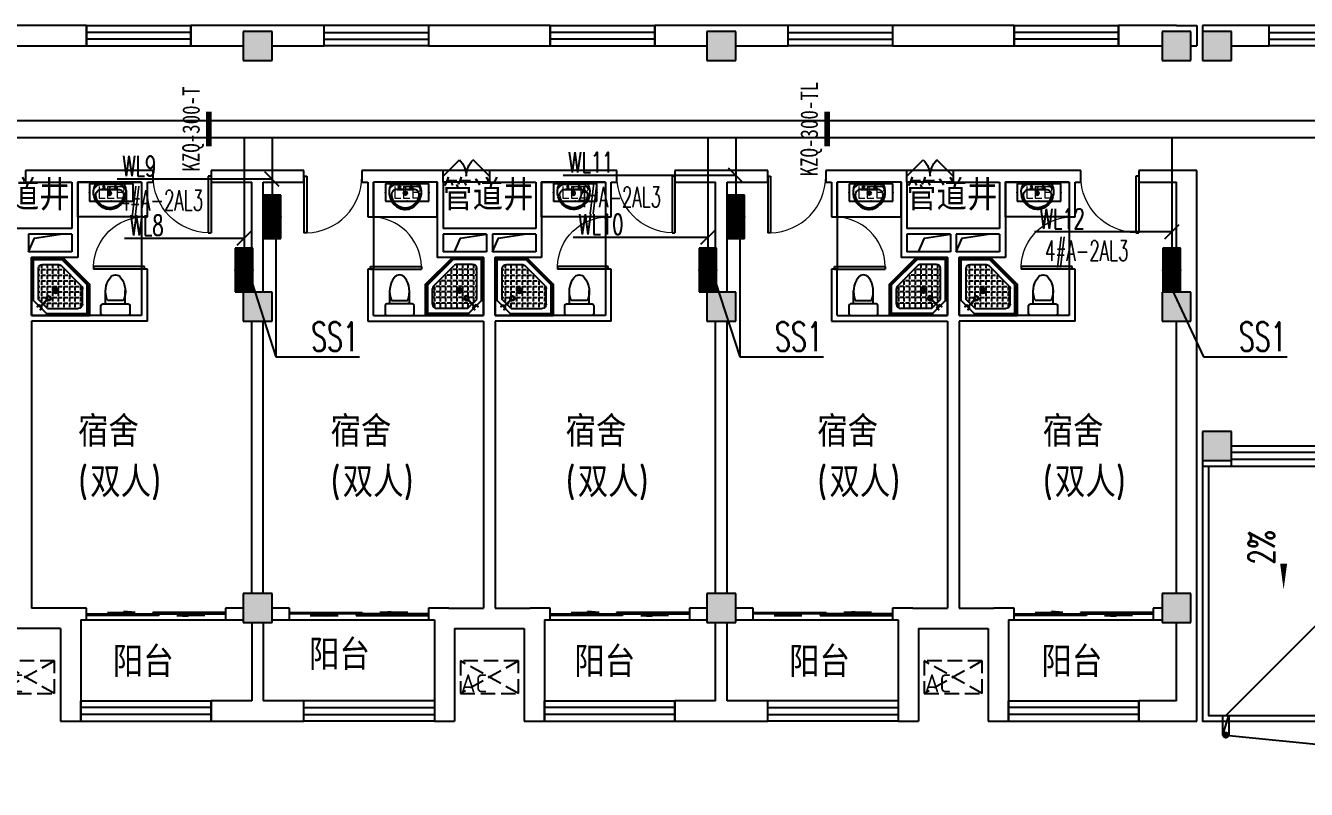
# Model space of a CAD drawing. Extents: x 1725663 to 4653551, y -550461 to 248782.
# Drawn here: x 2088550 to 2110640, y -248648 to -235471 of the extents above; entities that cross this region are included whole.
import ezdxf
from ezdxf.enums import TextEntityAlignment as Align

# ---------------------------------------------------------------- set-up
doc = ezdxf.new("R2010")
doc.units = 0
doc.header["$LTSCALE"] = 1000
doc.linetypes.add('DASH', pattern=[0.35, 0.25, -0.1])
for name, color, linetype in [('0-底图', 7, 'Continuous'), ('CABLETRAY', 4, 'Continuous'), ('CLAYER', 7, 'Continuous'), ('COLUMN', 255, 'Continuous'), ('DIM-照明', 3, 'Continuous'), ('DIM-箱柜', 7, 'Continuous'), ('DIM_SYMB', 3, 'Continuous'), ('DOOR_FIRE', 4, 'Continuous'), ('EQUIP-箱柜', 3, 'Continuous'), ('PUB_HATCH', 8, 'Continuous'), ('PUB_TEXT', 7, 'Continuous'), ('TEL_TEXT', 7, 'Continuous'), ('WALL', 2, 'Continuous'), ('WINDOW', 4, 'Continuous'), ('WIRE-照明', 6, 'Continuous'), ('抗震支吊架', 2, 'Continuous'), ('水', 5, 'Continuous'), ('洁具', 213, 'Continuous'), ('看线', 30, 'Continuous'), ('空调外机', 211, 'Continuous')]:
    doc.layers.add(name, color=color, linetype=linetype)
doc.styles.add('_TCH_DIM', font='SIMPLEX', dxfattribs={"width": 0.8, "height": 5, "bigfont": 'HZTXT'})
doc.styles.add('_TEL_DIM', font='SIMPLEX', dxfattribs={"width": 0.8, "height": 3.5, "bigfont": 'HZTXT'})
doc.styles.add('kzcad', font='', dxfattribs={"width": 0.8})
doc.styles.get("Standard").update_dxf_attribs({"font": 'geniso.shx', "bigfont": 'hztxt.shx'})
doc.styles.get('kzcad').set_extended_font_data('SimSun')

# ---------------------------------------------------------------- blocks, each defined once
blk = doc.blocks.new('*X490')
at = {"color": 0}
for p, q in [((-250, 33), (-83, 200)), ((-250, 68), (-118, 200)), ((-250, 104), (-154, 200)), ((-250, 139), (-189, 200)), ((-250, 174), (-224, 200)), ((-247, 0), (-47, 200)), ((-212, 0), (-12, 200)), ((-177, 0), (23, 200)), ((-141, 0), (59, 200)), ((-106, 0), (94, 200)), ((-71, 0), (129, 200)), ((-35, 0), (165, 200)), ((0, 0), (200, 200)), ((35, 0), (235, 200)), ((71, 0), (250, 179)), ((106, 0), (250, 144)), ((141, 0), (250, 109)), ((177, 0), (250, 73)), ((212, 0), (250, 38)), ((247, 0), (250, 3))]:
    blk.add_line(p, q, dxfattribs=at)
blk = doc.blocks.new('$equip$00002943')
for p, q in [((-0.75, 0.6), (-0.75, 0)), ((0.75, 0.6), (-0.75, 0.6)), ((0.75, 0), (0.75, 0.6)), ((-0.75, 0), (0.75, 0))]:
    blk.add_line(p, q)
for points, const_width in [([(-0.75, 0.3), (0.75, 0.3)], 0.6), ([(-0.75, 0.6), (-0.75, 0), (0.75, 0), (0.75, 0.6), (-0.75, 0.6), (-0.75, 0)], 0.02)]:
    blk.add_lwpolyline(points, dxfattribs=dict(const_width=const_width))
for p in [(0, 0.6), (-0.75, 0.3), (0, 0), (0.75, 0.3)]:
    blk.add_point(p)
at = {"xscale": 0.00300000000061118, "yscale": 0.00300000000061118, "zscale": 0.00300000000061118}
blk.add_blockref('*X490', (0, 0), dxfattribs=at)
at = {"color": 7, "style": '_TEL_DIM', "flags": 1}
for tag in ['A', 'REMARK']:
    blk.add_attdef(tag, text='', height=0.00002, dxfattribs=at).set_placement((0, 0), align=Align.MIDDLE_CENTER)
blk = doc.blocks.new('$equip$00002908')
for p, q in [((0.75, 0.6), (-0.75, 0.6)), ((-0.75, 0.6), (-0.75, 0)), ((0.75, 0), (0.75, 0.6)), ((-0.75, 0), (0.75, 0))]:
    blk.add_line(p, q)
at = {"const_width": 0.04}
blk.add_lwpolyline([(-0.75, 0.6), (-0.75, 0), (0.75, 0), (0.75, 0.6), (-0.75, 0.6), (-0.75, 0)], dxfattribs=at)
for p in [(0, 0.6), (-0.75, 0.3), (0, 0), (0.75, 0.3)]:
    blk.add_point(p)
at = {"color": 7, "style": '_TEL_DIM'}
blk.add_attdef('$TEXT$', text='', height=0.4, dxfattribs=at).set_placement((0, 0.3), align=Align.MIDDLE_CENTER)
at = {"color": 7, "style": '_TEL_DIM', "flags": 1}
for tag in ['A', 'REMARK']:
    blk.add_attdef(tag, text='', height=0.00002, dxfattribs=at).set_placement((0, 0), align=Align.MIDDLE_CENTER)
blk = doc.blocks.new('1F平面-CAD导入_dwg_Drawing4_t3_dwg_$plan$00001613-474159-1F-927810-1F')
at = {"layer": '洁具'}
for p, q in [((-30, 250), (-170, 250)), ((-200, 170), (-430, 170)), ((-260, -140), (-260, 140)), ((-200, -170), (-200, -220)), ((-170, -250), (-30, -250))]:
    blk.add_line(p, q, dxfattribs=at)
for points in [[(-200, 220), (-200, 170), (-200, -170), (-430, -170)], [(0, -220), (0, 220)]]:
    blk.add_lwpolyline(points, dxfattribs=at)
for centre, radius, start, end in [((-170, 220), 30, 90, 180), ((-30, 220), 30, 0, 90), ((-590, 0), 110, 123.4509, 236.5491), ((-413, -227), 398, 67.4505, 126.6381), ((-413, 227), 398, 233.3619, 292.5495), ((-170, -220), 30, 180, 270), ((-30, -220), 30, 270, 0)]:
    blk.add_arc(centre, radius, start, end, dxfattribs=at)
blk = doc.blocks.new('$lvtry$00000169')
at = {"color": 0}
for p, q in [((259, -36), (259, 0)), ((259, -36), (36, -259)), ((276, -120), (120, -276)), ((144, -151), (291, -298)), ((151, -144), (298, -291)), ((183, -213), (205, -213)), ((220, -213), (243, -213)), ((259, -24), (976, -24)), ((259, -36), (964, -36)), ((270, -213), (270, -143)), ((270, -213), (340, -213)), ((276, -120), (808, -120)), ((366, -213), (366, -143)), ((366, -213), (436, -213)), ((462, -213), (462, -143)), ((462, -213), (532, -213)), ((558, -213), (558, -143)), ((558, -213), (628, -213)), ((655, -213), (655, -143)), ((655, -213), (725, -213)), ((751, -213), (751, -143)), ((751, -213), (821, -213)), ((847, -213), (847, -143)), ((847, -213), (880, -213)), ((880, -192), (880, -460)), ((964, -36), (976, -24)), ((964, -36), (964, -525)), ((976, -24), (976, -530)), ((36, -259), (0, -259)), ((24, -259), (24, -976)), ((36, -259), (36, -964)), ((120, -276), (120, -808)), ((120, -309), (147, -309)), ((120, -405), (147, -405)), ((173, -309), (173, -239)), ((173, -309), (243, -309)), ((173, -405), (173, -335)), ((173, -405), (243, -405)), ((173, -501), (173, -431)), ((270, -263), (270, -239)), ((270, -405), (270, -335)), ((270, -405), (340, -405)), ((270, -501), (270, -431)), ((334, -309), (340, -309)), ((366, -309), (366, -239)), ((366, -309), (436, -309)), ((366, -405), (366, -335)), ((366, -405), (379, -405)), ((366, -501), (366, -431)), ((462, -309), (462, -239)), ((462, -309), (532, -309)), ((462, -405), (462, -335)), ((462, -405), (532, -405)), ((462, -501), (462, -431)), ((558, -309), (558, -239)), ((558, -309), (628, -309)), ((558, -405), (558, -335)), ((558, -405), (628, -405)), ((558, -501), (558, -431)), ((655, -309), (655, -239)), ((655, -309), (725, -309)), ((655, -405), (655, -335)), ((655, -405), (725, -405)), ((655, -501), (655, -431)), ((751, -309), (751, -239)), ((751, -309), (821, -309)), ((751, -405), (751, -335)), ((751, -405), (821, -405)), ((751, -501), (751, -431)), ((847, -309), (847, -239)), ((847, -309), (880, -309)), ((847, -405), (847, -335)), ((847, -405), (880, -405)), ((847, -501), (847, -431)), ((120, -501), (147, -501)), ((120, -598), (147, -598)), ((173, -501), (243, -501)), ((173, -598), (173, -528)), ((173, -598), (243, -598)), ((173, -694), (173, -624)), ((270, -501), (340, -501)), ((270, -598), (270, -528)), ((270, -598), (340, -598)), ((270, -694), (270, -624)), ((366, -501), (436, -501)), ((366, -598), (366, -528)), ((366, -598), (436, -598)), ((366, -694), (366, -624)), ((462, -501), (532, -501)), ((462, -598), (462, -528)), ((462, -598), (532, -598)), ((462, -694), (462, -624)), ((859, -511), (511, -859)), ((964, -525), (525, -964)), ((976, -530), (530, -976)), ((558, -501), (628, -501)), ((558, -598), (558, -528)), ((558, -598), (628, -598)), ((558, -694), (558, -624)), ((655, -501), (725, -501)), ((655, -598), (655, -528)), ((655, -598), (725, -598)), ((655, -694), (655, -624)), ((751, -501), (821, -501)), ((751, -598), (751, -528)), ((751, -598), (773, -598)), ((847, -501), (867, -501)), ((964, -525), (976, -530)), ((120, -694), (147, -694)), ((120, -790), (147, -790)), ((173, -694), (243, -694)), ((173, -790), (173, -720)), ((173, -790), (243, -790)), ((173, -878), (173, -816)), ((192, -880), (460, -880)), ((270, -694), (340, -694)), ((270, -790), (270, -720)), ((270, -790), (340, -790)), ((270, -880), (270, -816)), ((366, -694), (436, -694)), ((366, -790), (366, -720)), ((366, -790), (436, -790)), ((366, -880), (366, -816)), ((462, -694), (532, -694)), ((462, -790), (462, -720)), ((462, -790), (532, -790)), ((462, -880), (462, -816)), ((558, -694), (628, -694)), ((558, -790), (558, -720)), ((558, -790), (580, -790)), ((655, -694), (676, -694)), ((36, -964), (24, -976)), ((24, -976), (530, -976)), ((36, -964), (525, -964)), ((525, -964), (530, -976))]:
    blk.add_line(p, q, dxfattribs=at)
blk.add_lwpolyline([(0, 0), (0, -1000), (540, -1000), (1000, -540), (1000, 0)], close=True)
for points in [[(0, 0), (0, -1000)], [(0, 0), (1000, 0)], [(1000, 0), (1000, -540)], [(136, -190), (148, -178), (132, -162), (121, -174)], [(190, -136), (178, -148), (162, -132), (174, -121)], [(1000, -540), (540, -1000)], [(0, -1000), (540, -1000)]]:
    blk.add_lwpolyline(points, close=True, dxfattribs=at)
for radius in [43.8, 31.1]:
    blk.add_circle((416, -428), radius, dxfattribs=at)
for centre, radius, start, end in [((808, -192), 72, 0, 90), ((296, -296), 40.6, 142.583, 128.4197), ((296, -296), 28.6, 145.828, 125.6599), ((808, -460), 72, 315, 0), ((192, -808), 72, 180, 270), ((460, -808), 72, 270, 315)]:
    blk.add_arc(centre, radius, start, end, dxfattribs=at)
for p in [(103, -156, 0), (156, -102, 0), (416, -428, 0)]:
    blk.add_point(p, dxfattribs=at)
blk = doc.blocks.new('$lvtry$00000178')
at = {"color": 0}
for p, q in [((-238, 0), (238, 0)), ((-214, -36), (-272, -91)), ((-180, -23), (180, -23)), ((-142, -105), (140, -105)), ((140, -105), (-142, -105)), ((216, -37), (268, -91))]:
    blk.add_line(p, q, dxfattribs=at)
blk.add_lwpolyline([(-104, -430, 0.224698), (110, -425, 0.348046), (269, -79), (239, 0), (-241, 0), (-271, -79, 0.356844)], format="xyb", close=True, dxfattribs=at)
for centre, radius in [((-100, -65), 16.3), ((1, -172), 31.6), ((100, -65), 16.3)]:
    blk.add_circle(centre, radius, dxfattribs=at)
at = {"color": 0, "lineweight": 13}
blk.add_circle((1, -172), 23, dxfattribs=at)
at = {"color": 0}
for centre, radius, start, end in [((-142, -205), 100, 90, 190.5602), ((-180, -73), 50, 90, 133.181), ((140, -205), 100, 349.4398, 90), ((180, -73), 50, 44.5607, 90), ((-1, -179), 243, 190.5602, 349.4398)]:
    blk.add_arc(centre, radius, start, end, dxfattribs=at)
for p in [(0, -65), (1, -172)]:
    blk.add_point(p, dxfattribs=at)
blk = doc.blocks.new('A$C70365C93')
at = {"layer": '洁具'}
blk.add_lwpolyline([(-1900, 2300), (-1900, 1700), (-800, 1700), (-800, 2300)], close=True, dxfattribs=at)
blk.add_blockref('$lvtry$00000178', (-1350, 2280), dxfattribs=at)
at = {"layer": '洁具', "rotation": 180}
blk.add_blockref('$lvtry$00000169', (0, 0), dxfattribs=at)
at = {"layer": '洁具', "extrusion": (0, 0, -1), "xscale": -1, "zscale": -1, "rotation": 90}
blk.add_blockref('1F平面-CAD导入_dwg_Drawing4_t3_dwg_$plan$00001613-474159-1F-927810-1F', (1450, 0), dxfattribs=at)
blk = doc.blocks.new('A$Cf5a72a1b')
at = {"layer": '空调外机', "linetype": 'DASH'}
for p, q in [((1000, 563), (0, 0)), ((1000, 0), (0, 563))]:
    blk.add_line(p, q, dxfattribs=at)
blk.add_lwpolyline([(1000, 563), (0, 563), (0, 0), (1000, 0)], close=True, dxfattribs=at)
at = {"layer": 'PUB_TEXT'}
blk.add_text('AC', height=315, dxfattribs=at).set_placement((5, 18))
blk = doc.blocks.new('$WINLIB2D$00000001')
at = {"color": 0}
for points in [[(-0.5, 0.5), (-0.5, -0.5)], [(-0.5, 0.5), (0.5, 0.5)], [(0.5, -0.5), (0.5, 0.5)], [(0.5, 0.1667), (-0.5, 0.1667)], [(0.5, -0.1667), (-0.5, -0.1667)], [(-0.5, -0.5), (0.5, -0.5)]]:
    blk.add_lwpolyline(points, dxfattribs=at)
blk = doc.blocks.new('$DorLib2D$00000131')
at = {"color": 0, "linetype": 'Continuous'}
for p, q in [((0.15, 0.125), (0.2319, 0.1973)), ((0.2319, 0.1973), (0.2319, 0.125)), ((-0.5, 0.125), (-0.5, 0)), ((0.0192, 0.125), (-0.5, 0.125)), ((0.0192, 0), (0.0192, 0.125)), ((0.35, 0.125), (0.15, 0.125)), ((-0.5, 0), (0.0192, 0)), ((-0.024, 0), (0.5, 0)), ((-0.024, -0.125), (-0.024, 0)), ((0.5, 0), (0.5, -0.125)), ((-0.35, -0.125), (-0.15, -0.125)), ((-0.2319, -0.1973), (-0.2319, -0.125)), ((-0.15, -0.125), (-0.2319, -0.1973)), ((0.5, -0.125), (-0.024, -0.125))]:
    blk.add_line(p, q, dxfattribs=at)
blk = doc.blocks.new('$DorLib2D$00000116')
at = {"color": 0}
for p, q in [((-0.5, 0), (-0.146, 0.354)), ((0.5, 0), (0.146, 0.354))]:
    blk.add_line(p, q, dxfattribs=at)
for centre, start, end in [((-0.5, 0), 0, 45), ((0.5, 0), 135, 180)]:
    blk.add_arc(centre, 0.5, start, end, dxfattribs=at)
blk = doc.blocks.new('$DorLib2D$00000001')
for p, q in [((0.45, 0.975), (0.5, 0.975)), ((0.45, 0), (0.45, 0.975)), ((0.5, 0), (0.5, 0.975)), ((0.5, 0), (0.45, 0))]:
    blk.add_line(p, q)
at = {"lineweight": 13}
blk.add_arc((0.475, 0), 0.975, 91.4693, 180, dxfattribs=at)
blk = doc.blocks.new('ghgd')
at = {"layer": 'PUB_HATCH'}
for points in [[(1529057, -154937.8), (1529557, -154937.8), (1529557, -154437.8), (1529057, -154437.8)], [(1537057, -154937.8), (1537557, -154937.8), (1537557, -154437.8), (1537057, -154437.8)], [(1544907, -154937.8), (1545407, -154937.8), (1545407, -154437.8), (1544907, -154437.8)], [(1545607, -154937.8), (1546107, -154937.8), (1546107, -154437.8), (1545607, -154437.8)], [(1529057, -159437.8), (1529557, -159437.8), (1529557, -158937.8), (1529057, -158937.8)], [(1537057, -159437.8), (1537557, -159437.8), (1537557, -158937.8), (1537057, -158937.8)], [(1544907, -159437.8), (1545407, -159437.8), (1545407, -158937.8), (1544907, -158937.8)], [(1545607, -161837.8), (1546107, -161837.8), (1546107, -161337.8), (1545607, -161337.8)], [(1529057, -164637.8), (1529557, -164637.8), (1529557, -164137.8), (1529057, -164137.8)], [(1537057, -164637.8), (1537557, -164637.8), (1537557, -164137.8), (1537057, -164137.8)], [(1544907, -164637.8), (1545407, -164637.8), (1545407, -164137.8), (1544907, -164137.8)]]:
    blk.add_hatch(color=256, dxfattribs=at).paths.add_polyline_path(points)
blk.add_line((1550307, -161937.8), (1546007, -166237.8))
for points in [[(1525357, -158237.8), (1525460.6, -158007.5), (1525907, -157937.8)], [(1532707, -158237.8), (1532810.6, -158007.5), (1533257, -157937.8)], [(1533357, -158237.8), (1533460.6, -158007.5), (1533907, -157937.8)], [(1540707, -158237.8), (1540810.6, -158007.5), (1541257, -157937.8)], [(1541357, -158237.8), (1541460.6, -158007.5), (1541907, -157937.8)]]:
    blk.add_lwpolyline(points)
at = {"layer": 'COLUMN'}
for p, q in [((1529557, -154437.8), (1529057, -154437.8)), ((1529057, -154437.8), (1529057, -154937.8)), ((1529557, -154937.8), (1529557, -154437.8)), ((1537557, -154437.8), (1537057, -154437.8)), ((1537057, -154437.8), (1537057, -154937.8)), ((1537557, -154937.8), (1537557, -154437.8)), ((1545407, -154437.8), (1544907, -154437.8)), ((1544907, -154437.8), (1544907, -154937.8)), ((1545407, -154937.8), (1545407, -154437.8)), ((1546107, -154437.8), (1545607, -154437.8)), ((1545607, -154437.8), (1545607, -154937.8)), ((1546107, -154937.8), (1546107, -154437.8)), ((1529057, -154937.8), (1529557, -154937.8)), ((1537057, -154937.8), (1537557, -154937.8)), ((1544907, -154937.8), (1545407, -154937.8)), ((1545607, -154937.8), (1546107, -154937.8)), ((1529557, -158937.8), (1529057, -158937.8)), ((1529057, -158937.8), (1529057, -159437.8)), ((1529557, -159437.8), (1529557, -158937.8)), ((1537557, -158937.8), (1537057, -158937.8)), ((1537057, -158937.8), (1537057, -159437.8)), ((1537557, -159437.8), (1537557, -158937.8)), ((1545407, -158937.8), (1544907, -158937.8)), ((1544907, -158937.8), (1544907, -159437.8)), ((1545407, -159437.8), (1545407, -158937.8)), ((1529057, -159437.8), (1529557, -159437.8)), ((1537057, -159437.8), (1537557, -159437.8)), ((1544907, -159437.8), (1545407, -159437.8)), ((1546107, -161337.8), (1545607, -161337.8)), ((1545607, -161337.8), (1545607, -161837.8)), ((1546107, -161837.8), (1546107, -161337.8)), ((1545607, -161837.8), (1546107, -161837.8)), ((1529557, -164137.8), (1529057, -164137.8)), ((1529057, -164137.8), (1529057, -164637.8)), ((1529557, -164637.8), (1529557, -164137.8)), ((1537557, -164137.8), (1537057, -164137.8)), ((1537057, -164137.8), (1537057, -164637.8)), ((1537557, -164637.8), (1537557, -164137.8)), ((1545407, -164137.8), (1544907, -164137.8)), ((1544907, -164137.8), (1544907, -164637.8)), ((1545407, -164637.8), (1545407, -164137.8)), ((1529057, -164637.8), (1529557, -164637.8)), ((1537057, -164637.8), (1537557, -164637.8)), ((1544907, -164637.8), (1545407, -164637.8))]:
    blk.add_line(p, q, dxfattribs=at)
at = {"layer": 'DIM_SYMB'}
blk.add_lwpolyline([(1547004.5, -162636.8, 0, 0, 0), (1547004.5, -164067.9, 0, 120, 0), (1547004.5, -163617.9, 0, 0, 0)], format="xyseb", dxfattribs=at)
at = {"layer": 'DOOR_FIRE'}
for p, q in [((1533307, -156837.8), (1532507, -156837.8)), ((1541307, -156837.8), (1540507, -156837.8)), ((1533307, -157037.8), (1532507, -157037.8)), ((1541307, -157037.8), (1540507, -157037.8))]:
    blk.add_line(p, q, dxfattribs=at)
at = {"layer": 'WALL'}
for p, q in [((1526357, -154337.8), (1524257, -154337.8)), ((1526357, -154687.8), (1526357, -154337.8)), ((1529307, -154337.8), (1528157, -154337.8)), ((1528157, -154337.8), (1528157, -154687.8)), ((1530457, -154337.8), (1529307, -154337.8)), ((1530457, -154687.8), (1530457, -154337.8)), ((1534357, -154337.8), (1532257, -154337.8)), ((1532257, -154337.8), (1532257, -154687.8)), ((1534357, -154687.8), (1534357, -154337.8)), ((1537307, -154337.8), (1536157, -154337.8)), ((1536157, -154337.8), (1536157, -154687.8)), ((1538457, -154337.8), (1537307, -154337.8)), ((1538457, -154687.8), (1538457, -154337.8)), ((1542357, -154337.8), (1540257, -154337.8)), ((1540257, -154337.8), (1540257, -154687.8)), ((1542357, -154687.8), (1542357, -154337.8)), ((1545157, -154337.8), (1544157, -154337.8)), ((1544157, -154337.8), (1544157, -154687.8)), ((1545157, -154337.8), (1545507, -154337.8)), ((1545507, -154337.8), (1545507, -154687.8)), ((1546757, -154337.8), (1545607, -154337.8)), ((1545607, -154337.8), (1545607, -154437.8)), ((1546757, -154687.8), (1546757, -154337.8)), ((1524257, -154687.8), (1526357, -154687.8)), ((1528157, -154687.8), (1529057, -154687.8)), ((1529557, -154687.8), (1530457, -154687.8)), ((1532257, -154687.8), (1534357, -154687.8)), ((1536157, -154687.8), (1537057, -154687.8)), ((1537557, -154687.8), (1538457, -154687.8)), ((1540257, -154687.8), (1542357, -154687.8)), ((1544157, -154687.8), (1544907, -154687.8)), ((1545407, -154687.8), (1545507, -154687.8)), ((1546107, -154687.8), (1546757, -154687.8)), ((1526207, -156837.8), (1525307, -156837.8)), ((1525307, -156837.8), (1525307, -157037.8)), ((1527407, -156837.8), (1526207, -156837.8)), ((1527507, -156837.8), (1527407, -156837.8)), ((1527507, -157037.8), (1527507, -156837.8)), ((1529307, -156837.8), (1528507, -156837.8)), ((1528507, -156837.8), (1528507, -157037.8)), ((1530107, -156837.8), (1529307, -156837.8)), ((1530107, -157037.8), (1530107, -156837.8)), ((1531207, -156837.8), (1531107, -156837.8)), ((1531107, -156837.8), (1531107, -157037.8)), ((1532407, -156837.8), (1531207, -156837.8)), ((1532507, -156837.8), (1532407, -156837.8)), ((1532507, -157037.8), (1532507, -156837.8)), ((1534207, -156837.8), (1533307, -156837.8)), ((1533307, -156837.8), (1533307, -157037.8)), ((1535407, -156837.8), (1534207, -156837.8)), ((1535507, -156837.8), (1535407, -156837.8)), ((1535507, -157037.8), (1535507, -156837.8)), ((1537307, -156837.8), (1536507, -156837.8)), ((1536507, -156837.8), (1536507, -157037.8)), ((1538107, -156837.8), (1537307, -156837.8)), ((1538107, -157037.8), (1538107, -156837.8)), ((1539207, -156837.8), (1539107, -156837.8)), ((1539107, -156837.8), (1539107, -157037.8)), ((1540407, -156837.8), (1539207, -156837.8)), ((1540507, -156837.8), (1540407, -156837.8)), ((1540507, -157037.8), (1540507, -156837.8)), ((1542207, -156837.8), (1541307, -156837.8)), ((1541307, -156837.8), (1541307, -157037.8)), ((1543407, -156837.8), (1542207, -156837.8)), ((1543507, -156837.8), (1543407, -156837.8)), ((1543507, -157037.8), (1543507, -156837.8)), ((1545507, -156837.8), (1544507, -156837.8)), ((1544507, -156837.8), (1544507, -157037.8)), ((1545507, -159187.8), (1545507, -156837.8)), ((1525307, -157037.8), (1526107, -157037.8)), ((1526107, -157037.8), (1526107, -157837.8)), ((1527307, -157037.8), (1526207, -157037.8)), ((1526207, -157037.8), (1526207, -157837.8)), ((1527307, -157037.8), (1527307, -157637.8)), ((1527407, -157637.8), (1527407, -157037.8)), ((1527407, -157037.8), (1527507, -157037.8)), ((1528507, -157037.8), (1529207, -157037.8)), ((1529207, -158937.8), (1529207, -157037.8)), ((1529407, -158937.8), (1529407, -157037.8)), ((1529407, -157037.8), (1530107, -157037.8)), ((1531107, -157037.8), (1531207, -157037.8)), ((1531207, -157037.8), (1531207, -157637.8)), ((1532407, -157037.8), (1531307, -157037.8)), ((1531307, -157637.8), (1531307, -157037.8)), ((1532407, -157037.8), (1532407, -157837.8)), ((1532507, -157037.8), (1532507, -157837.8)), ((1533307, -157037.8), (1534107, -157037.8)), ((1534107, -157037.8), (1534107, -157837.8)), ((1535307, -157037.8), (1534207, -157037.8)), ((1534207, -157037.8), (1534207, -157837.8)), ((1535307, -157037.8), (1535307, -157637.8)), ((1535407, -157637.8), (1535407, -157037.8)), ((1535407, -157037.8), (1535507, -157037.8)), ((1536507, -157037.8), (1537207, -157037.8)), ((1537207, -158937.8), (1537207, -157037.8)), ((1537407, -158937.8), (1537407, -157037.8)), ((1537407, -157037.8), (1538107, -157037.8)), ((1539107, -157037.8), (1539207, -157037.8)), ((1539207, -157037.8), (1539207, -157637.8)), ((1540407, -157037.8), (1539307, -157037.8)), ((1539307, -157637.8), (1539307, -157037.8)), ((1540407, -157037.8), (1540407, -157837.8)), ((1540507, -157037.8), (1540507, -157837.8)), ((1541307, -157037.8), (1542107, -157037.8)), ((1542107, -157037.8), (1542107, -157837.8)), ((1543307, -157037.8), (1542207, -157037.8)), ((1542207, -157037.8), (1542207, -157837.8)), ((1543307, -157037.8), (1543307, -157637.8)), ((1543407, -157637.8), (1543407, -157037.8)), ((1543407, -157037.8), (1543507, -157037.8)), ((1544507, -157037.8), (1545157, -157037.8)), ((1545157, -158937.8), (1545157, -157037.8)), ((1527307, -157637.8), (1527407, -157637.8)), ((1531207, -157637.8), (1531307, -157637.8)), ((1535307, -157637.8), (1535407, -157637.8)), ((1539207, -157637.8), (1539307, -157637.8)), ((1543307, -157637.8), (1543407, -157637.8)), ((1525307, -157837.8), (1524507, -157837.8)), ((1526107, -157837.8), (1525307, -157837.8)), ((1526107, -157937.8), (1525357, -157937.8)), ((1525357, -157937.8), (1525357, -158237.8)), ((1526107, -157937.8), (1526107, -158237.8)), ((1526207, -157837.8), (1526207, -158337.8)), ((1532407, -157837.8), (1532407, -158337.8)), ((1533307, -157837.8), (1532507, -157837.8)), ((1533257, -157937.8), (1532507, -157937.8)), ((1532507, -157937.8), (1532507, -158237.8)), ((1533257, -157937.8), (1533257, -158237.8)), ((1534107, -157837.8), (1533307, -157837.8)), ((1534107, -157937.8), (1533357, -157937.8)), ((1533357, -157937.8), (1533357, -158237.8)), ((1534107, -157937.8), (1534107, -158237.8)), ((1534207, -157837.8), (1534207, -158337.8)), ((1540407, -157837.8), (1540407, -158337.8)), ((1541307, -157837.8), (1540507, -157837.8)), ((1541257, -157937.8), (1540507, -157937.8)), ((1540507, -157937.8), (1540507, -158237.8)), ((1541257, -157937.8), (1541257, -158237.8)), ((1542107, -157837.8), (1541307, -157837.8)), ((1542107, -157937.8), (1541357, -157937.8)), ((1541357, -157937.8), (1541357, -158237.8)), ((1542107, -157937.8), (1542107, -158237.8)), ((1542207, -157837.8), (1542207, -158337.8)), ((1526107, -158237.8), (1525357, -158237.8)), ((1525407, -158337.8), (1525407, -159337.8)), ((1526207, -158337.8), (1525407, -158337.8)), ((1533207, -158337.8), (1532407, -158337.8)), ((1533257, -158237.8), (1532507, -158237.8)), ((1533207, -158337.8), (1533207, -159337.8)), ((1534107, -158237.8), (1533357, -158237.8)), ((1533407, -158337.8), (1533407, -159337.8)), ((1534207, -158337.8), (1533407, -158337.8)), ((1541207, -158337.8), (1540407, -158337.8)), ((1541257, -158237.8), (1540507, -158237.8)), ((1541207, -158337.8), (1541207, -159337.8)), ((1542107, -158237.8), (1541357, -158237.8)), ((1541407, -158337.8), (1541407, -159337.8)), ((1542207, -158337.8), (1541407, -158337.8)), ((1527407, -158537.8), (1527307, -158537.8)), ((1527307, -158537.8), (1527307, -159337.8)), ((1527407, -159437.8), (1527407, -158537.8)), ((1531307, -158537.8), (1531207, -158537.8)), ((1531207, -158537.8), (1531207, -159437.8)), ((1531307, -159337.8), (1531307, -158537.8)), ((1535407, -158537.8), (1535307, -158537.8)), ((1535307, -158537.8), (1535307, -159337.8)), ((1535407, -159437.8), (1535407, -158537.8)), ((1539307, -158537.8), (1539207, -158537.8)), ((1539207, -158537.8), (1539207, -159437.8)), ((1539307, -159337.8), (1539307, -158537.8)), ((1543407, -158537.8), (1543307, -158537.8)), ((1543307, -158537.8), (1543307, -159337.8)), ((1543407, -159437.8), (1543407, -158537.8)), ((1545507, -164537.8), (1545507, -159187.8)), ((1527307, -159337.8), (1525407, -159337.8)), ((1527407, -159437.8), (1525407, -159437.8)), ((1525407, -159437.8), (1525407, -164387.8)), ((1529207, -164137.8), (1529207, -159437.8)), ((1529407, -164137.8), (1529407, -159437.8)), ((1531207, -159437.8), (1533207, -159437.8)), ((1531307, -159337.8), (1533207, -159337.8)), ((1533207, -159437.8), (1533207, -164387.8)), ((1535307, -159337.8), (1533407, -159337.8)), ((1535407, -159437.8), (1533407, -159437.8)), ((1533407, -159437.8), (1533407, -164387.8)), ((1537207, -164137.8), (1537207, -159437.8)), ((1537407, -164137.8), (1537407, -159437.8)), ((1539207, -159437.8), (1541207, -159437.8)), ((1539307, -159337.8), (1541207, -159337.8)), ((1541207, -159437.8), (1541207, -164387.8)), ((1543307, -159337.8), (1541407, -159337.8)), ((1543407, -159437.8), (1541407, -159437.8)), ((1541407, -159437.8), (1541407, -164387.8)), ((1545157, -164137.8), (1545157, -159437.8)), ((1545607, -161837.8), (1545607, -161937.8)), ((1546107, -161937.8), (1546107, -161837.8)), ((1545607, -161937.8), (1546107, -161937.8)), ((1526007, -164387.8), (1525407, -164387.8)), ((1526357, -164387.8), (1526007, -164387.8)), ((1526357, -164587.8), (1526357, -164387.8)), ((1529057, -164387.8), (1528757, -164387.8)), ((1528757, -164387.8), (1528757, -164587.8)), ((1529857, -164387.8), (1529557, -164387.8)), ((1529857, -164587.8), (1529857, -164387.8)), ((1532607, -164387.8), (1532257, -164387.8)), ((1532257, -164387.8), (1532257, -164587.8)), ((1532607, -164387.8), (1533207, -164387.8)), ((1533407, -164387.8), (1534007, -164387.8)), ((1534357, -164387.8), (1534007, -164387.8)), ((1534357, -164587.8), (1534357, -164387.8)), ((1537057, -164387.8), (1536757, -164387.8)), ((1536757, -164387.8), (1536757, -164587.8)), ((1537857, -164387.8), (1537557, -164387.8)), ((1537857, -164587.8), (1537857, -164387.8)), ((1540607, -164387.8), (1540257, -164387.8)), ((1540257, -164387.8), (1540257, -164587.8)), ((1540607, -164387.8), (1541207, -164387.8)), ((1541407, -164387.8), (1542007, -164387.8)), ((1542357, -164387.8), (1542007, -164387.8)), ((1542357, -164587.8), (1542357, -164387.8)), ((1544907, -164387.8), (1544757, -164387.8)), ((1544757, -164387.8), (1544757, -164587.8)), ((1545507, -166337.8), (1545507, -164537.8)), ((1525307, -164737.8), (1524707, -164737.8)), ((1525907, -164737.8), (1525307, -164737.8)), ((1525907, -164737.8), (1525907, -166337.8)), ((1526257, -164587.8), (1526357, -164587.8)), ((1526257, -164587.8), (1526257, -165987.8)), ((1528757, -164587.8), (1529057, -164587.8)), ((1529207, -164637.8), (1529207, -165987.8)), ((1529407, -164637.8), (1529407, -165987.8)), ((1529557, -164587.8), (1529857, -164587.8)), ((1532257, -164587.8), (1532357, -164587.8)), ((1532357, -164587.8), (1532357, -165987.8)), ((1532707, -164737.8), (1533307, -164737.8)), ((1532707, -164737.8), (1532707, -166337.8)), ((1533307, -164737.8), (1533907, -164737.8)), ((1533907, -164737.8), (1533907, -166337.8)), ((1534257, -164587.8), (1534357, -164587.8)), ((1534257, -164587.8), (1534257, -165987.8)), ((1536757, -164587.8), (1537057, -164587.8)), ((1537207, -165987.8), (1537207, -164637.8)), ((1537407, -165987.8), (1537407, -164637.8)), ((1537557, -164587.8), (1537857, -164587.8)), ((1540257, -164587.8), (1540357, -164587.8)), ((1540357, -164587.8), (1540357, -165987.8)), ((1540707, -164737.8), (1541307, -164737.8)), ((1540707, -164737.8), (1540707, -166337.8)), ((1541307, -164737.8), (1541907, -164737.8)), ((1541907, -164737.8), (1541907, -166337.8)), ((1542257, -164587.8), (1542357, -164587.8)), ((1542257, -164587.8), (1542257, -165987.8)), ((1544757, -164587.8), (1544907, -164587.8)), ((1545157, -165987.8), (1545157, -164637.8)), ((1526257, -166337.8), (1526257, -165987.8)), ((1529207, -165987.8), (1528507, -165987.8)), ((1528507, -165987.8), (1528507, -166337.8)), ((1530107, -165987.8), (1529407, -165987.8)), ((1530107, -166337.8), (1530107, -165987.8)), ((1532357, -165987.8), (1532357, -166337.8)), ((1534257, -166337.8), (1534257, -165987.8)), ((1537207, -165987.8), (1536507, -165987.8)), ((1536507, -165987.8), (1536507, -166337.8)), ((1538107, -165987.8), (1537407, -165987.8)), ((1538107, -166337.8), (1538107, -165987.8)), ((1540357, -165987.8), (1540357, -166337.8)), ((1542257, -166337.8), (1542257, -165987.8)), ((1545157, -165987.8), (1544507, -165987.8)), ((1544507, -165987.8), (1544507, -166337.8)), ((1525907, -166337.8), (1526257, -166337.8)), ((1528507, -166337.8), (1529307, -166337.8)), ((1529307, -166337.8), (1530107, -166337.8)), ((1532357, -166337.8), (1532707, -166337.8)), ((1533907, -166337.8), (1534257, -166337.8)), ((1536507, -166337.8), (1537307, -166337.8)), ((1537307, -166337.8), (1538107, -166337.8)), ((1540357, -166337.8), (1540707, -166337.8)), ((1541907, -166337.8), (1542257, -166337.8)), ((1544507, -166337.8), (1545507, -166337.8))]:
    blk.add_line(p, q, dxfattribs=at)
at = {"layer": 'WINDOW'}
for p, q in [((1527307, -157637.8), (1527307, -158537.8)), ((1531307, -157637.8), (1531307, -158537.8)), ((1535307, -157637.8), (1535307, -158537.8)), ((1539307, -157637.8), (1539307, -158537.8)), ((1543307, -157637.8), (1543307, -158537.8)), ((1526357, -164587.8), (1528757, -164587.8)), ((1529857, -164587.8), (1532257, -164587.8)), ((1534357, -164587.8), (1536757, -164587.8)), ((1537857, -164587.8), (1540257, -164587.8)), ((1542357, -164587.8), (1544757, -164587.8))]:
    blk.add_line(p, q, dxfattribs=at)
at = {"layer": '水'}
blk.add_line((1546007, -166577.8), (1555371.5, -167514.7), dxfattribs=at)
blk.add_lwpolyline([(1545957, -166577.8), (1545957, -166337.8), (1545957, -166237.8), (1546057, -166237.8), (1546057, -166577.8), (1545957, -166577.8), (1546057, -166237.8)], dxfattribs=at)
at = {"layer": '水', "const_width": 60}
blk.add_lwpolyline([(1545977.1, -166574.8, 1), (1546036.9, -166580.7, 1)], format="xyb", close=True, dxfattribs=at)
at = {"layer": '看线'}
for points in [[(1545607, -161937.8), (1545607, -166337.8), (1556557, -166337.8)], [(1545707, -161937.8), (1545707, -166237.8), (1556557, -166237.8)]]:
    blk.add_lwpolyline(points, dxfattribs=at)
at = {"xscale": -1, "rotation": 359.9999999999999}
for p in [(1525407, -159337.8), (1533407, -159337.8), (1541407, -159337.8)]:
    blk.add_blockref('A$C70365C93', p, dxfattribs=at)
for name, p in [('A$C70365C93', (1533207, -159337.8)), ('A$C70365C93', (1541207, -159337.8)), ('A$Cf5a72a1b', (1524807.5, -165861.3)), ('A$Cf5a72a1b', (1532807.5, -165861.3)), ('A$Cf5a72a1b', (1540807.5, -165861.3))]:
    blk.add_blockref(name, p)
at = {"layer": 'DOOR_FIRE', "xscale": 800, "yscale": -800, "zscale": 200, "rotation": 179.9999999994664}
for p in [(1532907, -156937.8), (1540907, -156937.8)]:
    blk.add_blockref('$DorLib2D$00000116', p, dxfattribs=at)
at = {"layer": 'WINDOW'}
for name, p, xscale, yscale, zscale in [('$WINLIB2D$00000001', (1527257, -154512.8), 1800, 350, 1800), ('$WINLIB2D$00000001', (1531357, -154512.8), -1800, 350, -1800), ('$WINLIB2D$00000001', (1535257, -154512.8), 1800, 350, 1800), ('$WINLIB2D$00000001', (1539357, -154512.8), -1800, 350, -1800), ('$WINLIB2D$00000001', (1543257, -154512.8), 1800, 350, 1800), ('$WINLIB2D$00000001', (1547657, -154512.8), -1800, 350, -1800), ('$DorLib2D$00000001', (1530607, -156937.8), -1000, -1000, -1000), ('$DorLib2D$00000001', (1536007, -156937.8), 1000, -1000, 1000), ('$DorLib2D$00000001', (1544007, -156937.8), 1000, -1000, 1000), ('$WINLIB2D$00000001', (1549582, -161762.8), 6950.000000046799, -350, 6950.000000046799), ('$DorLib2D$00000131', (1527557, -164487.8), 2400, -200, 2400), ('$DorLib2D$00000131', (1531057, -164487.8), -2400, -200, -2400), ('$DorLib2D$00000131', (1535557, -164487.8), 2400, -200, 2400), ('$DorLib2D$00000131', (1539057, -164487.8), -2400, -200, -2400), ('$DorLib2D$00000131', (1543557, -164487.8), 2400, -200, 2400), ('$WINLIB2D$00000001', (1527382, -166162.8), 2249.999999993481, 350, 2249.999999993481), ('$WINLIB2D$00000001', (1531232, -166162.8), -2249.999999993481, 350, -2249.999999993481), ('$WINLIB2D$00000001', (1535382, -166162.8), 2249.999999993481, 350, 2249.999999993481), ('$WINLIB2D$00000001', (1539232, -166162.8), -2249.999999993481, 350, -2249.999999993481), ('$WINLIB2D$00000001', (1543382, -166162.8), 2249.999999993481, 350, 2249.999999993481)]:
    blk.add_blockref(name, p, dxfattribs=dict(at, xscale=xscale, yscale=yscale, zscale=zscale))
for p, xscale, yscale, zscale, rotation in [((1528007, -156937.8), -1000, 1000, -1000, 180), ((1538607, -156937.8), -1000, -1000, -1000, 359.9999999999983), ((1527357, -158087.8), 900, -900, 900, 269.9999999994664), ((1531257, -158087.8), 900, 900, 900, 269.9999999994664), ((1535357, -158087.8), 900, -900, 900, 269.9999999994664), ((1539257, -158087.8), 900, 900, 900, 269.9999999994664), ((1543357, -158087.8), 900, -900, 900, 269.9999999994664)]:
    blk.add_blockref('$DorLib2D$00000001', p, dxfattribs=dict(at, xscale=xscale, yscale=yscale, zscale=zscale, rotation=rotation))
at = {"layer": 'CLAYER'}
for p in [(1524492.3, -157524.8), (1532492.3, -157524.8), (1540492.3, -157524.8)]:
    blk.add_text('管道井', height=525, dxfattribs=at).set_placement(p)
at = {"layer": 'PUB_TEXT'}
for s, p in [('宿舍', (1526211.1, -161601.6)), ('宿舍', (1530565.5, -161601.6)), ('宿舍', (1534620, -161601.6)), ('宿舍', (1538959.4, -161601.6)), ('宿舍', (1542849.4, -161601.6)), ('(', (1526211.1, -162473.7)), ('双人', (1526421.1, -162473.7)), (')', (1527471.1, -162473.7)), ('(', (1530565.5, -162473.7)), ('双人', (1530775.5, -162473.7)), (')', (1531825.5, -162473.7)), ('(', (1534620, -162473.7)), ('双人', (1534830, -162473.7)), (')', (1535880, -162473.7)), ('(', (1538959.4, -162473.7)), ('双人', (1539169.4, -162473.7)), (')', (1540219.4, -162473.7)), ('(', (1542849.4, -162473.7)), ('双人', (1543059.4, -162473.7)), (')', (1544109.4, -162473.7)), ('阳台', (1526811, -165575.8)), ('阳台', (1530195.2, -165453.6)), ('阳台', (1534770.9, -165575.8)), ('阳台', (1538474.8, -165575.8)), ('阳台', (1542828.1, -165575.8))]:
    blk.add_text(s, height=525, dxfattribs=at).set_placement(p)
at = {"layer": 'PUB_TEXT', "color": 7, "style": '_TCH_DIM', "width": 0.705882}
blk.add_text('2%', height=446.25, rotation=90, dxfattribs=at).set_placement((1546847, -163637.4))

msp = doc.modelspace()

# ---------------------------------------------------------------- linework, layer by layer
at = {"layer": 'CABLETRAY'}
for p, q in [((2069790, -237106), (2156280, -237106)), ((2069790, -237106), (2148573, -237106)), ((2156280, -237406), (2069790, -237406)), ((2148573, -237406), (2069790, -237406))]:
    msp.add_line(p, q, dxfattribs=at)
at = {"layer": 'DIM-照明'}
for p, q in [((2092924, -238244), (2092676, -237996)), ((2092924, -238244), (2092676, -237996)), ((2100924, -238181), (2100676, -237933)), ((2100924, -238181), (2100676, -237933)), ((2100441, -239001), (2100193, -239248)), ((2100441, -239001), (2100193, -239248)), ((2108441, -238905), (2108193, -239153)), ((2108441, -238905), (2108193, -239153)), ((2092441, -239017), (2092193, -239264)), ((2092441, -239017), (2092193, -239264))]:
    msp.add_line(p, q, dxfattribs=at)
for points in [[(2090880, -238120), (2090129, -238120)], [(2090880, -238120), (2090129, -238120)], [(2092800, -238120), (2090880, -238120)], [(2092800, -238120), (2090880, -238120)], [(2098655, -238057), (2097819, -238057)], [(2098655, -238057), (2097819, -238057)], [(2100800, -238057), (2098655, -238057)], [(2100800, -238057), (2098655, -238057)], [(2091017, -239141), (2090256, -239141)], [(2091017, -239141), (2090256, -239141)], [(2092317, -239141), (2091017, -239141)], [(2092317, -239141), (2091017, -239141)], [(2098928, -239125), (2097996, -239125)], [(2098928, -239125), (2097996, -239125)], [(2100317, -239125), (2098928, -239125)], [(2100317, -239125), (2098928, -239125)], [(2106883, -239029), (2105951, -239029)], [(2106883, -239029), (2105951, -239029)], [(2108317, -239029), (2106883, -239029)], [(2108317, -239029), (2106883, -239029)]]:
    msp.add_lwpolyline(points, dxfattribs=at)
at = {"layer": 'DIM-箱柜'}
for p, q in [((2092866, -239145), (2092866, -241186)), ((2092866, -239145), (2092866, -241186)), ((2100866, -239145), (2100866, -241186)), ((2100866, -239145), (2100866, -241186)), ((2092450, -239896), (2092866, -241186)), ((2092450, -239896), (2092866, -241186)), ((2100450, -239896), (2100866, -241186)), ((2100450, -239896), (2100866, -241186)), ((2108317, -240015), (2108866, -241186)), ((2092866, -241186), (2094309, -241186)), ((2092866, -241186), (2094309, -241186)), ((2100866, -241186), (2102309, -241186)), ((2100866, -241186), (2102309, -241186)), ((2108866, -241186), (2110309, -241186))]:
    msp.add_line(p, q, dxfattribs=at)
at = {"layer": 'WIRE-照明'}
for p, q in [((2092317, -237406), (2092317, -239313)), ((2092800, -237406), (2092800, -238395)), ((2100317, -237406), (2100317, -239313)), ((2100800, -237406), (2100800, -238395)), ((2108317, -237406), (2108317, -239313))]:
    msp.add_line(p, q, dxfattribs=at)
at = {"layer": '抗震支吊架', "color": 2, "const_width": 100}
for points in [[(2091712, -237556), (2091712, -236956)], [(2102374, -237556), (2102374, -236956)]]:
    msp.add_lwpolyline(points, dxfattribs=at)

# ---------------------------------------------------------------- block references
at = {"layer": '0-底图'}
msp.add_blockref('ghgd', (563243, -81133), dxfattribs=at)
at = {"layer": 'EQUIP-箱柜', "xscale": 500, "yscale": 500, "zscale": 500}
for p in [(2090028, -238499), (2095131, -238499), (2098028, -238499), (2103131, -238499), (2106028, -238499)]:
    msp.add_blockref('$equip$00002908', p, dxfattribs=at).add_auto_attribs({'$TEXT$': 'LEB'})
for p, rotation in [((2092650, -238770), 270), ((2100650, -238770), 270), ((2092467, -239688), 90), ((2100467, -239688), 90), ((2108467, -239688), 90)]:
    msp.add_blockref('$equip$00002943', p, dxfattribs=dict(at, rotation=rotation))

# ---------------------------------------------------------------- texts
at = {"layer": 'DIM-照明', "color": 7, "style": '_TEL_DIM', "width": 0.64}
for s, p in [('WL11', (2097907, -238007)), ('WL11', (2097907, -238007)), ('WL9', (2090217, -238070)), ('WL9', (2090217, -238070)), ('WL8', (2090343, -239091)), ('WL8', (2090343, -239091)), ('WL10', (2098083, -239075)), ('WL10', (2098083, -239075)), ('WL12', (2106039, -238979)), ('WL12', (2106039, -238979))]:
    msp.add_text(s, height=350, dxfattribs=at).set_placement(p)
at = {"layer": 'DIM-箱柜', "color": 7, "style": '_TEL_DIM', "width": 0.64}
for p in [(2093474, -241086), (2093474, -241086), (2101474, -241086), (2101474, -241086), (2109474, -241086), (2109474, -241086)]:
    msp.add_text('SS1', height=500, dxfattribs=at).set_placement(p)
at = {"layer": 'TEL_TEXT', "style": '_TEL_DIM', "width": 0.6}
for p in [(2090172, -238658), (2098070, -238603), (2106132, -239529)]:
    msp.add_text('4#A-2AL3', height=350, dxfattribs=at).set_placement(p)
at = {"layer": '抗震支吊架', "color": 2, "style": 'kzcad', "width": 0.8}
for s, p in [('KZQ-300-T', (2091552, -237256)), ('KZQ-300-TL', (2102214, -237256))]:
    msp.add_text(s, height=300, rotation=89.8854, dxfattribs=at).set_placement(p, align=Align.CENTER)

doc.saveas('drawing.dxf')
